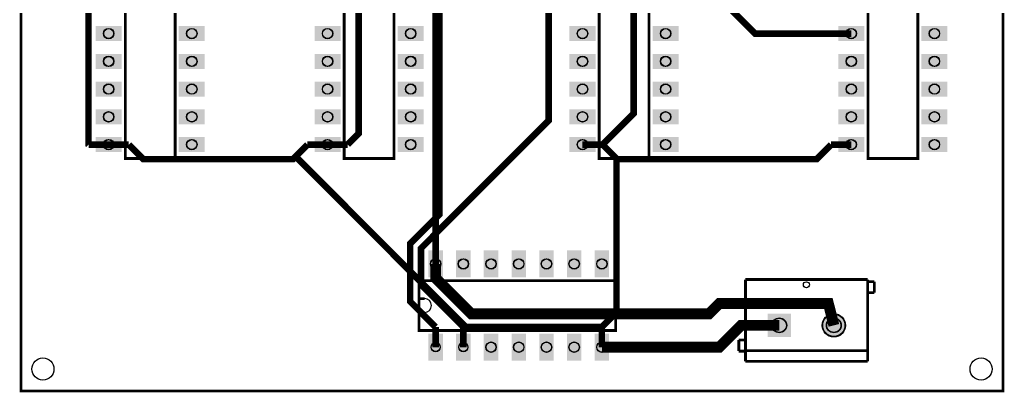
# Model space of a CAD drawing. Header units: millimetres. Extents: x -6.1 to 84.1, y -96.1 to 2.1.
# Drawn here: x -6.1 to 84.1, y -96.1 to -62 of the extents above; entities that cross this region are included whole.
import ezdxf

# ---------------------------------------------------------------- set-up
doc = ezdxf.new("R2010")
doc.units = ezdxf.units.MM
for name, color, linetype, true_color in [('BoardOutline', 7, 'Continuous', 0xff00ff), ('BottomLayer', 7, 'Continuous', 0x0000ff), ('BottomSolderMaskLayer', 7, 'Continuous', 0xaa00ff), ('Document', 7, 'Continuous', 0xffffff), ('Multi-Layer', 7, 'Continuous', 0xc0c0c0), ('TopLayer', 7, 'Continuous', 0xff0000), ('TopSilkLayer', 7, 'Continuous', 0xffcc00), ('TopSolderMaskLayer', 7, 'Continuous', 0x800080)]:
    doc.layers.add(name, color=color, linetype=linetype, true_color=true_color)

msp = doc.modelspace()

# ---------------------------------------------------------------- hatches: boundary and pattern name
at = {"layer": 'BottomSolderMaskLayer'}
for points in [[(0.834, -62.612), (3.222, -62.612), (3.222, -63.984), (0.834, -63.984)], [(8.454, -62.612), (10.842, -62.612), (10.842, -63.984), (8.454, -63.984)], [(20.9, -62.612), (23.288, -62.612), (23.288, -63.984), (20.9, -63.984)], [(28.52, -62.612), (30.908, -62.612), (30.908, -63.984), (28.52, -63.984)], [(44.268, -62.612), (46.656, -62.612), (46.656, -63.984), (44.268, -63.984)], [(51.888, -62.612), (54.276, -62.612), (54.276, -63.984), (51.888, -63.984)], [(68.906, -62.612), (71.294, -62.612), (71.294, -63.984), (68.906, -63.984)], [(76.526, -62.612), (78.914, -62.612), (78.914, -63.984), (76.526, -63.984)], [(0.834, -65.152), (3.222, -65.152), (3.222, -66.524), (0.834, -66.524)], [(8.454, -65.152), (10.842, -65.152), (10.842, -66.524), (8.454, -66.524)], [(20.9, -65.152), (23.288, -65.152), (23.288, -66.524), (20.9, -66.524)], [(28.52, -65.152), (30.908, -65.152), (30.908, -66.524), (28.52, -66.524)], [(44.268, -65.152), (46.656, -65.152), (46.656, -66.524), (44.268, -66.524)], [(51.888, -65.152), (54.276, -65.152), (54.276, -66.524), (51.888, -66.524)], [(68.906, -65.152), (71.294, -65.152), (71.294, -66.524), (68.906, -66.524)], [(76.526, -65.152), (78.914, -65.152), (78.914, -66.524), (76.526, -66.524)], [(0.834, -67.692), (3.222, -67.692), (3.222, -69.064), (0.834, -69.064)], [(8.454, -67.692), (10.842, -67.692), (10.842, -69.064), (8.454, -69.064)], [(20.9, -67.692), (23.288, -67.692), (23.288, -69.064), (20.9, -69.064)], [(28.52, -67.692), (30.908, -67.692), (30.908, -69.064), (28.52, -69.064)], [(44.268, -67.692), (46.656, -67.692), (46.656, -69.064), (44.268, -69.064)], [(51.888, -67.692), (54.276, -67.692), (54.276, -69.064), (51.888, -69.064)], [(68.906, -67.692), (71.294, -67.692), (71.294, -69.064), (68.906, -69.064)], [(76.526, -67.692), (78.914, -67.692), (78.914, -69.064), (76.526, -69.064)], [(0.834, -70.232), (3.222, -70.232), (3.222, -71.604), (0.834, -71.604)], [(8.454, -70.232), (10.842, -70.232), (10.842, -71.604), (8.454, -71.604)], [(20.9, -70.232), (23.288, -70.232), (23.288, -71.604), (20.9, -71.604)], [(28.52, -70.232), (30.908, -70.232), (30.908, -71.604), (28.52, -71.604)], [(44.268, -70.232), (46.656, -70.232), (46.656, -71.604), (44.268, -71.604)], [(51.888, -70.232), (54.276, -70.232), (54.276, -71.604), (51.888, -71.604)], [(68.906, -70.232), (71.294, -70.232), (71.294, -71.604), (68.906, -71.604)], [(76.526, -70.232), (78.914, -70.232), (78.914, -71.604), (76.526, -71.604)], [(0.834, -72.772), (3.222, -72.772), (3.222, -74.144), (0.834, -74.144)], [(8.454, -72.772), (10.842, -72.772), (10.842, -74.144), (8.454, -74.144)], [(20.9, -72.772), (23.288, -72.772), (23.288, -74.144), (20.9, -74.144)], [(28.52, -72.772), (30.908, -72.772), (30.908, -74.144), (28.52, -74.144)], [(44.268, -72.772), (46.656, -72.772), (46.656, -74.144), (44.268, -74.144)], [(51.888, -72.772), (54.276, -72.772), (54.276, -74.144), (51.888, -74.144)], [(68.906, -72.772), (71.294, -72.772), (71.294, -74.144), (68.906, -74.144)], [(76.526, -72.772), (78.914, -72.772), (78.914, -74.144), (76.526, -74.144)], [(31.337, -85.614), (31.337, -83.145), (32.663, -83.145), (32.663, -85.614)], [(33.877, -85.614), (33.877, -83.145), (35.203, -83.145), (35.203, -85.614)], [(36.417, -85.614), (36.417, -83.145), (37.743, -83.145), (37.743, -85.614)], [(38.957, -85.614), (38.957, -83.145), (40.283, -83.145), (40.283, -85.614)], [(41.497, -85.614), (41.497, -83.145), (42.823, -83.145), (42.823, -85.614)], [(44.037, -85.614), (44.037, -83.145), (45.363, -83.145), (45.363, -85.614)], [(46.577, -85.614), (46.577, -83.145), (47.903, -83.145), (47.903, -85.614)], [(62.431, -88.933), (64.565, -88.933), (64.565, -91.067), (62.431, -91.067)], [(67.435, -90, 1), (69.569, -90, 1)], [(31.337, -93.234), (31.337, -90.765), (32.663, -90.765), (32.663, -93.234)], [(33.877, -93.234), (33.877, -90.765), (35.203, -90.765), (35.203, -93.234)], [(36.417, -93.234), (36.417, -90.765), (37.743, -90.765), (37.743, -93.234)], [(38.957, -93.234), (38.957, -90.765), (40.283, -90.765), (40.283, -93.234)], [(41.497, -93.234), (41.497, -90.765), (42.823, -90.765), (42.823, -93.234)], [(44.037, -93.234), (44.037, -90.765), (45.363, -90.765), (45.363, -93.234)], [(46.577, -93.234), (46.577, -90.765), (47.903, -90.765), (47.903, -93.234)]]:
    msp.add_hatch(color=256, dxfattribs=at).paths.add_polyline_path(points)
at = {"layer": 'Multi-Layer'}
for points in [[(0.885, -62.663), (3.171, -62.663), (3.171, -63.933), (0.885, -63.933)], [(8.505, -62.663), (10.791, -62.663), (10.791, -63.933), (8.505, -63.933)], [(20.951, -62.663), (23.237, -62.663), (23.237, -63.933), (20.951, -63.933)], [(28.571, -62.663), (30.857, -62.663), (30.857, -63.933), (28.571, -63.933)], [(44.319, -62.663), (46.605, -62.663), (46.605, -63.933), (44.319, -63.933)], [(51.939, -62.663), (54.225, -62.663), (54.225, -63.933), (51.939, -63.933)], [(68.957, -62.663), (71.243, -62.663), (71.243, -63.933), (68.957, -63.933)], [(76.577, -62.663), (78.863, -62.663), (78.863, -63.933), (76.577, -63.933)], [(0.885, -65.203), (3.171, -65.203), (3.171, -66.473), (0.885, -66.473)], [(8.505, -65.203), (10.791, -65.203), (10.791, -66.473), (8.505, -66.473)], [(20.951, -65.203), (23.237, -65.203), (23.237, -66.473), (20.951, -66.473)], [(28.571, -65.203), (30.857, -65.203), (30.857, -66.473), (28.571, -66.473)], [(44.319, -65.203), (46.605, -65.203), (46.605, -66.473), (44.319, -66.473)], [(51.939, -65.203), (54.225, -65.203), (54.225, -66.473), (51.939, -66.473)], [(68.957, -65.203), (71.243, -65.203), (71.243, -66.473), (68.957, -66.473)], [(76.577, -65.203), (78.863, -65.203), (78.863, -66.473), (76.577, -66.473)], [(0.885, -67.743), (3.171, -67.743), (3.171, -69.013), (0.885, -69.013)], [(8.505, -67.743), (10.791, -67.743), (10.791, -69.013), (8.505, -69.013)], [(20.951, -67.743), (23.237, -67.743), (23.237, -69.013), (20.951, -69.013)], [(28.571, -67.743), (30.857, -67.743), (30.857, -69.013), (28.571, -69.013)], [(44.319, -67.743), (46.605, -67.743), (46.605, -69.013), (44.319, -69.013)], [(51.939, -67.743), (54.225, -67.743), (54.225, -69.013), (51.939, -69.013)], [(68.957, -67.743), (71.243, -67.743), (71.243, -69.013), (68.957, -69.013)], [(76.577, -67.743), (78.863, -67.743), (78.863, -69.013), (76.577, -69.013)], [(0.885, -70.283), (3.171, -70.283), (3.171, -71.553), (0.885, -71.553)], [(8.505, -70.283), (10.791, -70.283), (10.791, -71.553), (8.505, -71.553)], [(20.951, -70.283), (23.237, -70.283), (23.237, -71.553), (20.951, -71.553)], [(28.571, -70.283), (30.857, -70.283), (30.857, -71.553), (28.571, -71.553)], [(44.319, -70.283), (46.605, -70.283), (46.605, -71.553), (44.319, -71.553)], [(51.939, -70.283), (54.225, -70.283), (54.225, -71.553), (51.939, -71.553)], [(68.957, -70.283), (71.243, -70.283), (71.243, -71.553), (68.957, -71.553)], [(76.577, -70.283), (78.863, -70.283), (78.863, -71.553), (76.577, -71.553)], [(0.885, -72.823), (3.171, -72.823), (3.171, -74.093), (0.885, -74.093)], [(8.505, -72.823), (10.791, -72.823), (10.791, -74.093), (8.505, -74.093)], [(20.951, -72.823), (23.237, -72.823), (23.237, -74.093), (20.951, -74.093)], [(28.571, -72.823), (30.857, -72.823), (30.857, -74.093), (28.571, -74.093)], [(44.319, -72.823), (46.605, -72.823), (46.605, -74.093), (44.319, -74.093)], [(51.939, -72.823), (54.225, -72.823), (54.225, -74.093), (51.939, -74.093)], [(68.957, -72.823), (71.243, -72.823), (71.243, -74.093), (68.957, -74.093)], [(76.577, -72.823), (78.863, -72.823), (78.863, -74.093), (76.577, -74.093)], [(31.365, -85.523), (31.365, -83.237), (32.635, -83.237), (32.635, -85.523)], [(33.905, -85.523), (33.905, -83.237), (35.175, -83.237), (35.175, -85.523)], [(36.445, -85.523), (36.445, -83.237), (37.715, -83.237), (37.715, -85.523)], [(38.985, -85.523), (38.985, -83.237), (40.255, -83.237), (40.255, -85.523)], [(41.525, -85.523), (41.525, -83.237), (42.795, -83.237), (42.795, -85.523)], [(44.065, -85.523), (44.065, -83.237), (45.335, -83.237), (45.335, -85.523)], [(46.605, -85.523), (46.605, -83.237), (47.875, -83.237), (47.875, -85.523)], [(62.482, -88.984), (64.514, -88.984), (64.514, -91.016), (62.482, -91.016)], [(67.486, -90, 1), (69.518, -90, 1)], [(31.365, -93.143), (31.365, -90.857), (32.635, -90.857), (32.635, -93.143)], [(33.905, -93.143), (33.905, -90.857), (35.175, -90.857), (35.175, -93.143)], [(36.445, -93.143), (36.445, -90.857), (37.715, -90.857), (37.715, -93.143)], [(38.985, -93.143), (38.985, -90.857), (40.255, -90.857), (40.255, -93.143)], [(41.525, -93.143), (41.525, -90.857), (42.795, -90.857), (42.795, -93.143)], [(44.065, -93.143), (44.065, -90.857), (45.335, -90.857), (45.335, -93.143)], [(46.605, -93.143), (46.605, -90.857), (47.875, -90.857), (47.875, -93.143)]]:
    msp.add_hatch(color=256, dxfattribs=at).paths.add_polyline_path(points)
at = {"layer": 'TopSolderMaskLayer'}
for points in [[(0.834, -62.612), (3.222, -62.612), (3.222, -63.984), (0.834, -63.984)], [(8.454, -62.612), (10.842, -62.612), (10.842, -63.984), (8.454, -63.984)], [(20.9, -62.612), (23.288, -62.612), (23.288, -63.984), (20.9, -63.984)], [(28.52, -62.612), (30.908, -62.612), (30.908, -63.984), (28.52, -63.984)], [(44.268, -62.612), (46.656, -62.612), (46.656, -63.984), (44.268, -63.984)], [(51.888, -62.612), (54.276, -62.612), (54.276, -63.984), (51.888, -63.984)], [(68.906, -62.612), (71.294, -62.612), (71.294, -63.984), (68.906, -63.984)], [(76.526, -62.612), (78.914, -62.612), (78.914, -63.984), (76.526, -63.984)], [(0.834, -65.152), (3.222, -65.152), (3.222, -66.524), (0.834, -66.524)], [(8.454, -65.152), (10.842, -65.152), (10.842, -66.524), (8.454, -66.524)], [(20.9, -65.152), (23.288, -65.152), (23.288, -66.524), (20.9, -66.524)], [(28.52, -65.152), (30.908, -65.152), (30.908, -66.524), (28.52, -66.524)], [(44.268, -65.152), (46.656, -65.152), (46.656, -66.524), (44.268, -66.524)], [(51.888, -65.152), (54.276, -65.152), (54.276, -66.524), (51.888, -66.524)], [(68.906, -65.152), (71.294, -65.152), (71.294, -66.524), (68.906, -66.524)], [(76.526, -65.152), (78.914, -65.152), (78.914, -66.524), (76.526, -66.524)], [(0.834, -67.692), (3.222, -67.692), (3.222, -69.064), (0.834, -69.064)], [(8.454, -67.692), (10.842, -67.692), (10.842, -69.064), (8.454, -69.064)], [(20.9, -67.692), (23.288, -67.692), (23.288, -69.064), (20.9, -69.064)], [(28.52, -67.692), (30.908, -67.692), (30.908, -69.064), (28.52, -69.064)], [(44.268, -67.692), (46.656, -67.692), (46.656, -69.064), (44.268, -69.064)], [(51.888, -67.692), (54.276, -67.692), (54.276, -69.064), (51.888, -69.064)], [(68.906, -67.692), (71.294, -67.692), (71.294, -69.064), (68.906, -69.064)], [(76.526, -67.692), (78.914, -67.692), (78.914, -69.064), (76.526, -69.064)], [(0.834, -70.232), (3.222, -70.232), (3.222, -71.604), (0.834, -71.604)], [(8.454, -70.232), (10.842, -70.232), (10.842, -71.604), (8.454, -71.604)], [(20.9, -70.232), (23.288, -70.232), (23.288, -71.604), (20.9, -71.604)], [(28.52, -70.232), (30.908, -70.232), (30.908, -71.604), (28.52, -71.604)], [(44.268, -70.232), (46.656, -70.232), (46.656, -71.604), (44.268, -71.604)], [(51.888, -70.232), (54.276, -70.232), (54.276, -71.604), (51.888, -71.604)], [(68.906, -70.232), (71.294, -70.232), (71.294, -71.604), (68.906, -71.604)], [(76.526, -70.232), (78.914, -70.232), (78.914, -71.604), (76.526, -71.604)], [(0.834, -72.772), (3.222, -72.772), (3.222, -74.144), (0.834, -74.144)], [(8.454, -72.772), (10.842, -72.772), (10.842, -74.144), (8.454, -74.144)], [(20.9, -72.772), (23.288, -72.772), (23.288, -74.144), (20.9, -74.144)], [(28.52, -72.772), (30.908, -72.772), (30.908, -74.144), (28.52, -74.144)], [(44.268, -72.772), (46.656, -72.772), (46.656, -74.144), (44.268, -74.144)], [(51.888, -72.772), (54.276, -72.772), (54.276, -74.144), (51.888, -74.144)], [(68.906, -72.772), (71.294, -72.772), (71.294, -74.144), (68.906, -74.144)], [(76.526, -72.772), (78.914, -72.772), (78.914, -74.144), (76.526, -74.144)], [(31.337, -85.614), (31.337, -83.145), (32.663, -83.145), (32.663, -85.614)], [(33.877, -85.614), (33.877, -83.145), (35.203, -83.145), (35.203, -85.614)], [(36.417, -85.614), (36.417, -83.145), (37.743, -83.145), (37.743, -85.614)], [(38.957, -85.614), (38.957, -83.145), (40.283, -83.145), (40.283, -85.614)], [(41.497, -85.614), (41.497, -83.145), (42.823, -83.145), (42.823, -85.614)], [(44.037, -85.614), (44.037, -83.145), (45.363, -83.145), (45.363, -85.614)], [(46.577, -85.614), (46.577, -83.145), (47.903, -83.145), (47.903, -85.614)], [(62.431, -88.933), (64.565, -88.933), (64.565, -91.067), (62.431, -91.067)], [(67.435, -90, 1), (69.569, -90, 1)], [(31.337, -93.234), (31.337, -90.765), (32.663, -90.765), (32.663, -93.234)], [(33.877, -93.234), (33.877, -90.765), (35.203, -90.765), (35.203, -93.234)], [(36.417, -93.234), (36.417, -90.765), (37.743, -90.765), (37.743, -93.234)], [(38.957, -93.234), (38.957, -90.765), (40.283, -90.765), (40.283, -93.234)], [(41.497, -93.234), (41.497, -90.765), (42.823, -90.765), (42.823, -93.234)], [(44.037, -93.234), (44.037, -90.765), (45.363, -90.765), (45.363, -93.234)], [(46.577, -93.234), (46.577, -90.765), (47.903, -90.765), (47.903, -93.234)]]:
    msp.add_hatch(color=256, dxfattribs=at).paths.add_polyline_path(points)

# ---------------------------------------------------------------- linework, layer by layer
at = {"layer": 'BoardOutline', "const_width": 0.254}
msp.add_lwpolyline([(-6, 2), (84, 2), (84, -96), (-6, -96), (-6, 2)], close=True, dxfattribs=at)
at = {"layer": 'BottomLayer'}
for points, const_width in [([(70.1, -63.298), (61.287, -63.298), (53.81, -55.821), (7.159, -55.821), (6.854, -56.125), (6.197, -56.125)], 0.6), ([(32, -84.38), (32, -58.659)], 0.6), ([(2.028, -73.458), (3.873, -73.458)], 0.6), ([(19.162, -74.544), (18.911, -74.795), (5.211, -74.795), (3.873, -73.458)], 0.6), ([(20.249, -73.458), (19.162, -74.544)], 0.6), ([(22.094, -73.458), (20.249, -73.458)], 0.6), ([(45.462, -73.458), (47.307, -73.458)], 0.6), ([(68.255, -73.458), (66.917, -74.795), (48.645, -74.795), (47.307, -73.458)], 0.6), ([(70.1, -73.458), (68.255, -73.458)], 0.6), ([(19.162, -74.544), (34.773, -90.155), (47.24, -90.155)], 0.6), ([(32, -84.38), (32, -85.682), (35.27, -88.953), (57.047, -88.953), (58, -88), (68, -88), (68.502, -90)], 1), ([(47.24, -92), (47.24, -90.155)], 0.6)]:
    msp.add_lwpolyline(points, dxfattribs=dict(at, const_width=const_width))
at = {"layer": 'BottomSolderMaskLayer'}
for centre, radius in [((2.028, -63.298), 0.478), ((9.648, -63.298), 0.478), ((22.094, -63.298), 0.478), ((29.714, -63.298), 0.478), ((45.462, -63.298), 0.478), ((53.082, -63.298), 0.478), ((70.1, -63.298), 0.478), ((77.72, -63.298), 0.478), ((2.028, -65.838), 0.478), ((9.648, -65.838), 0.478), ((22.094, -65.838), 0.478), ((29.714, -65.838), 0.478), ((45.462, -65.838), 0.478), ((53.082, -65.838), 0.478), ((70.1, -65.838), 0.478), ((77.72, -65.838), 0.478), ((2.028, -68.378), 0.478), ((9.648, -68.378), 0.478), ((22.094, -68.378), 0.478), ((29.714, -68.378), 0.478), ((45.462, -68.378), 0.478), ((53.082, -68.378), 0.478), ((70.1, -68.378), 0.478), ((77.72, -68.378), 0.478), ((2.028, -70.918), 0.478), ((9.648, -70.918), 0.478), ((22.094, -70.918), 0.478), ((29.714, -70.918), 0.478), ((45.462, -70.918), 0.478), ((53.082, -70.918), 0.478), ((70.1, -70.918), 0.478), ((77.72, -70.918), 0.478), ((2.028, -73.458), 0.478), ((9.648, -73.458), 0.478), ((22.094, -73.458), 0.478), ((29.714, -73.458), 0.478), ((45.462, -73.458), 0.478), ((53.082, -73.458), 0.478), ((70.1, -73.458), 0.478), ((77.72, -73.458), 0.478), ((32, -84.38), 0.478), ((34.54, -84.38), 0.478), ((37.08, -84.38), 0.478), ((39.62, -84.38), 0.478), ((42.16, -84.38), 0.478), ((44.7, -84.38), 0.478), ((47.24, -84.38), 0.478), ((63.498, -90), 0.683), ((68.502, -90), 1.067), ((68.502, -90), 0.683), ((32, -92), 0.424), ((34.54, -92), 0.424), ((37.08, -92), 0.478), ((39.62, -92), 0.478), ((42.16, -92), 0.478), ((44.7, -92), 0.478), ((47.24, -92), 0.478)]:
    msp.add_circle(centre, radius, dxfattribs=at)
at = {"layer": 'Document', "const_width": 0.254}
for points in [[(71.601, -86.012), (72.21, -86.012)], [(72.21, -86.012), (72.21, -87.003)], [(72.21, -87.003), (71.601, -87.003)], [(60.399, -91.346), (59.79, -91.346)], [(59.79, -91.346), (59.79, -92.362)], [(59.79, -92.362), (60.399, -92.362)]]:
    msp.add_lwpolyline(points, dxfattribs=at)
at = {"layer": 'Document'}
msp.add_circle((65.987, -86.291), 0.279, dxfattribs=at)
at = {"layer": 'Multi-Layer'}
for centre, radius in [((2.028, -63.298), 0.457), ((9.648, -63.298), 0.457), ((22.094, -63.298), 0.457), ((29.714, -63.298), 0.457), ((45.462, -63.298), 0.457), ((53.082, -63.298), 0.457), ((70.1, -63.298), 0.457), ((77.72, -63.298), 0.457), ((2.028, -65.838), 0.457), ((9.648, -65.838), 0.457), ((22.094, -65.838), 0.457), ((29.714, -65.838), 0.457), ((45.462, -65.838), 0.457), ((53.082, -65.838), 0.457), ((70.1, -65.838), 0.457), ((77.72, -65.838), 0.457), ((2.028, -68.378), 0.457), ((9.648, -68.378), 0.457), ((22.094, -68.378), 0.457), ((29.714, -68.378), 0.457), ((45.462, -68.378), 0.457), ((53.082, -68.378), 0.457), ((70.1, -68.378), 0.457), ((77.72, -68.378), 0.457), ((2.028, -70.918), 0.457), ((9.648, -70.918), 0.457), ((22.094, -70.918), 0.457), ((29.714, -70.918), 0.457), ((45.462, -70.918), 0.457), ((53.082, -70.918), 0.457), ((70.1, -70.918), 0.457), ((77.72, -70.918), 0.457), ((2.028, -73.458), 0.457), ((9.648, -73.458), 0.457), ((22.094, -73.458), 0.457), ((29.714, -73.458), 0.457), ((45.462, -73.458), 0.457), ((53.082, -73.458), 0.457), ((70.1, -73.458), 0.457), ((77.72, -73.458), 0.457), ((32, -84.38), 0.457), ((34.54, -84.38), 0.457), ((37.08, -84.38), 0.457), ((39.62, -84.38), 0.457), ((42.16, -84.38), 0.457), ((44.7, -84.38), 0.457), ((47.24, -84.38), 0.457), ((63.498, -90), 0.65), ((68.502, -90), 1.016), ((68.502, -90), 0.65), ((32, -92), 0.406), ((34.54, -92), 0.406), ((37.08, -92), 0.457), ((39.62, -92), 0.457), ((42.16, -92), 0.457), ((44.7, -92), 0.457), ((47.24, -92), 0.457), ((-4, -94), 1.016), ((82, -94), 1.016)]:
    msp.add_circle(centre, radius, dxfattribs=at)
at = {"layer": 'TopLayer'}
for points, const_width in [([(45.72, -30.226), (45.72, -53.558), (42.358, -56.92), (42.358, -71.251), (30.663, -82.946), (30.663, -86.277), (34.54, -90.155)], 0.6), ([(43.18, -32.071), (42.511, -32.071), (32.334, -42.249), (32.334, -79.857), (29.66, -82.531), (29.66, -87.814), (32, -90.155)], 0.6), ([(0.183, -73.458), (0.18, -73.455), (0.18, -47.296)], 0.6), ([(23.939, -73.458), (24.942, -72.455), (24.942, -48.299), (23.939, -47.296)], 0.6), ([(47.307, -73.458), (50.155, -70.611), (50.155, -51.24)], 0.6), ([(2.028, -73.458), (0.183, -73.458)], 0.6), ([(22.094, -73.458), (23.939, -73.458)], 0.6), ([(45.462, -73.458), (47.057, -73.458)], 0.6), ([(47.057, -73.458), (47.307, -73.458)], 0.6), ([(47.24, -90.155), (48.577, -88.817), (48.577, -74.728), (47.307, -73.458)], 0.6), ([(32, -92), (32, -90.155)], 0.6), ([(34.54, -92), (34.54, -90.155)], 0.6), ([(47.24, -92), (58, -92), (60, -90), (63.498, -90)], 1), ([(47.24, -92), (47.24, -90.155)], 0.6)]:
    msp.add_lwpolyline(points, dxfattribs=dict(at, const_width=const_width))
at = {"layer": 'TopSilkLayer', "const_width": 0.254}
for points in [[(3.552, -56.694), (3.552, -74.728), (8.124, -74.728), (8.124, -56.694), (3.552, -56.694)], [(23.618, -56.694), (23.618, -74.728), (28.19, -74.728), (28.19, -56.694), (23.618, -56.694)], [(46.986, -56.694), (46.986, -74.728), (51.558, -74.728), (51.558, -56.694), (46.986, -56.694)], [(71.624, -56.694), (71.624, -74.728), (76.196, -74.728), (76.196, -56.694), (71.624, -56.694)], [(30.476, -90.476), (48.51, -90.476), (48.51, -85.904), (30.476, -85.904), (30.476, -90.476)]]:
    msp.add_lwpolyline(points, close=True, dxfattribs=at)
for points in [[(60.399, -85.809), (71.601, -85.809)], [(60.399, -92.311), (60.399, -85.809)], [(71.601, -85.809), (71.601, -92.311)], [(30.984, -87.555), (30.476, -87.555)], [(30.984, -88.825), (30.476, -88.825)], [(60.399, -93.302), (60.399, -92.311)], [(71.601, -92.311), (60.399, -92.311)], [(71.601, -92.311), (71.601, -93.302)], [(71.601, -93.302), (60.399, -93.302)]]:
    msp.add_lwpolyline(points, dxfattribs=at)
at = {"layer": 'TopSilkLayer'}
msp.add_arc((30.984, -88.19), 0.635, 270, 90, dxfattribs=at)
at = {"layer": 'TopSolderMaskLayer'}
for centre, radius in [((2.028, -63.298), 0.478), ((9.648, -63.298), 0.478), ((22.094, -63.298), 0.478), ((29.714, -63.298), 0.478), ((45.462, -63.298), 0.478), ((53.082, -63.298), 0.478), ((70.1, -63.298), 0.478), ((77.72, -63.298), 0.478), ((2.028, -65.838), 0.478), ((9.648, -65.838), 0.478), ((22.094, -65.838), 0.478), ((29.714, -65.838), 0.478), ((45.462, -65.838), 0.478), ((53.082, -65.838), 0.478), ((70.1, -65.838), 0.478), ((77.72, -65.838), 0.478), ((2.028, -68.378), 0.478), ((9.648, -68.378), 0.478), ((22.094, -68.378), 0.478), ((29.714, -68.378), 0.478), ((45.462, -68.378), 0.478), ((53.082, -68.378), 0.478), ((70.1, -68.378), 0.478), ((77.72, -68.378), 0.478), ((2.028, -70.918), 0.478), ((9.648, -70.918), 0.478), ((22.094, -70.918), 0.478), ((29.714, -70.918), 0.478), ((45.462, -70.918), 0.478), ((53.082, -70.918), 0.478), ((70.1, -70.918), 0.478), ((77.72, -70.918), 0.478), ((2.028, -73.458), 0.478), ((9.648, -73.458), 0.478), ((22.094, -73.458), 0.478), ((29.714, -73.458), 0.478), ((45.462, -73.458), 0.478), ((53.082, -73.458), 0.478), ((70.1, -73.458), 0.478), ((77.72, -73.458), 0.478), ((32, -84.38), 0.478), ((34.54, -84.38), 0.478), ((37.08, -84.38), 0.478), ((39.62, -84.38), 0.478), ((42.16, -84.38), 0.478), ((44.7, -84.38), 0.478), ((47.24, -84.38), 0.478), ((63.498, -90), 0.683), ((68.502, -90), 1.067), ((68.502, -90), 0.683), ((32, -92), 0.424), ((34.54, -92), 0.424), ((37.08, -92), 0.478), ((39.62, -92), 0.478), ((42.16, -92), 0.478), ((44.7, -92), 0.478), ((47.24, -92), 0.478)]:
    msp.add_circle(centre, radius, dxfattribs=at)

doc.saveas('drawing.dxf')
